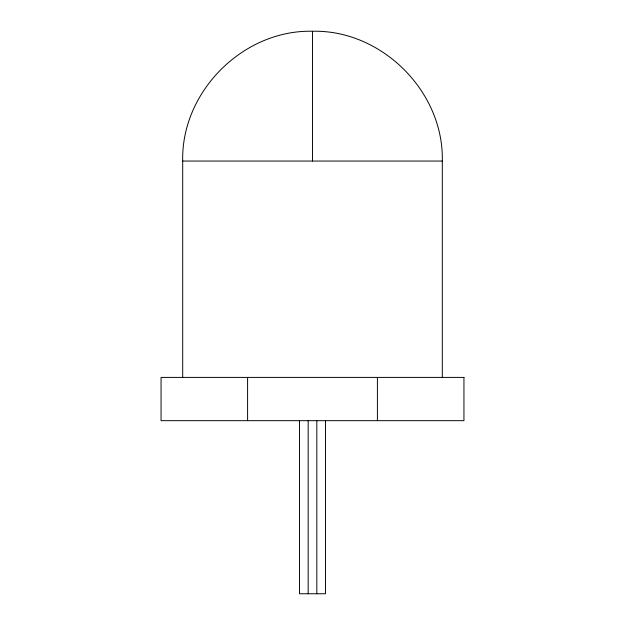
<?xml version="1.0" encoding="UTF-8"?>
<svg xmlns="http://www.w3.org/2000/svg" width="625" height="625" viewBox="0 0 625 625"><rect width="100%" height="100%" fill="white"/><g stroke="black" fill="none" stroke-linecap="round" stroke-linejoin="round"><path stroke-width="0.94" d="M182.695 377.406L182.695 161.055C181.086 91.688 243.125 29.648 312.5 31.25C381.875 29.648 443.914 91.688 442.305 161.055L442.305 377.406M182.695 161.055L442.305 161.055M377.406 377.406L377.406 420.672M325.484 420.672L325.484 593.75L299.516 593.75L299.516 420.672M316.828 420.672L316.828 593.75M312.5 31.25L312.5 161.055M308.172 420.672L308.172 593.75M247.594 377.406L247.594 420.672M463.945 377.406L161.055 377.406L161.055 420.672L463.945 420.672L463.945 377.406"/></g></svg>
